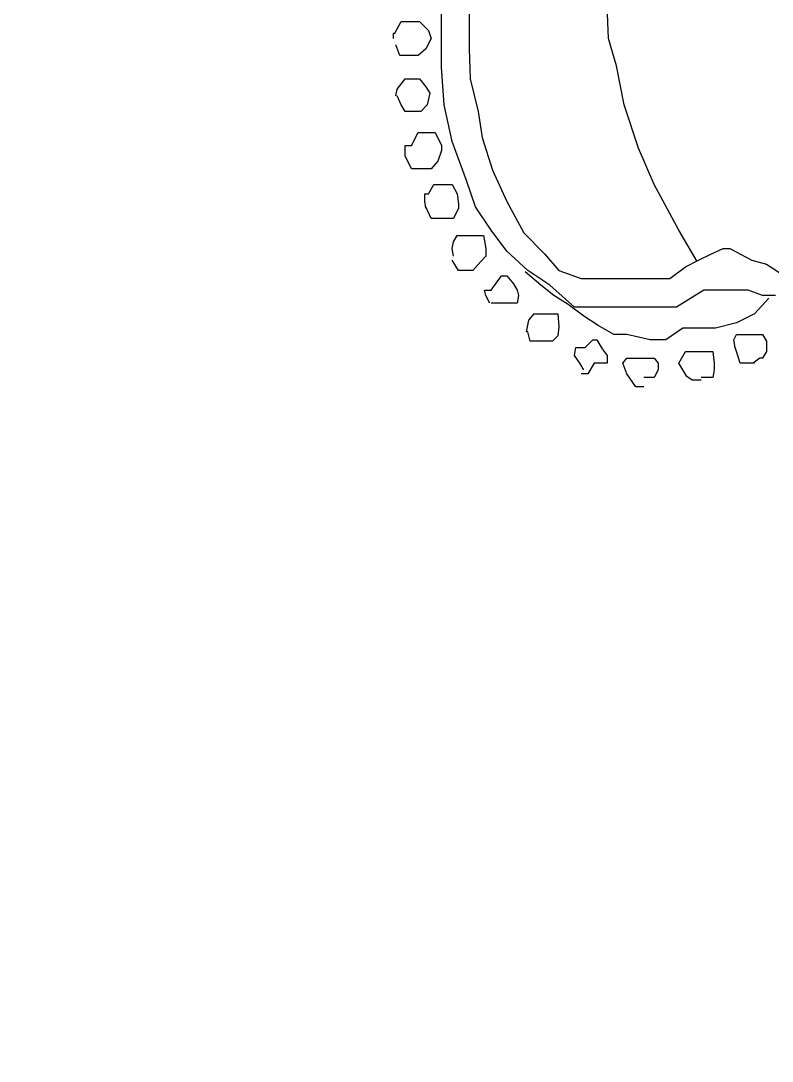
# Model space of a CAD drawing. Extents: x 730854 to 731444, y 4378581 to 4379608.
# Drawn here: x 730875.63 to 730881.4, y 4379430.31 to 4379438.29 of the extents above; entities that cross this region are included whole.
import ezdxf

# ---------------------------------------------------------------- set-up
doc = ezdxf.new("R2010")
doc.units = 0
doc.layers.get('0').update_dxf_attribs({"linetype": 'CONTINUOUS'})

msp = doc.modelspace()

# ---------------------------------------------------------------- linework, layer by layer
at = {"color": 0, "linetype": 'CONTINUOUS'}
for p, q in [((730878.86, 4379438.28), (730878.86, 4379438.41)), ((730878.86, 4379438.28), (730878.86, 4379438.41)), ((730880.14, 4379438.15), (730880.13, 4379438.4)), ((730880.14, 4379438.15), (730880.13, 4379438.4)), ((730879.07, 4379438.37), (730879.07, 4379438.07)), ((730879.07, 4379438.37), (730879.07, 4379438.07)), ((730878.5, 4379438.19), (730878.55, 4379438.28)), ((730878.5, 4379438.19), (730878.55, 4379438.28)), ((730878.55, 4379438.28), (730878.6, 4379438.28)), ((730878.55, 4379438.28), (730878.6, 4379438.28)), ((730878.6, 4379438.28), (730878.69, 4379438.28)), ((730878.6, 4379438.28), (730878.69, 4379438.28)), ((730878.69, 4379438.28), (730878.76, 4379438.21)), ((730878.69, 4379438.28), (730878.76, 4379438.21)), ((730878.86, 4379438.1), (730878.86, 4379438.28)), ((730878.86, 4379438.1), (730878.86, 4379438.28)), ((730878.49, 4379438.15), (730878.49, 4379438.19)), ((730878.49, 4379438.19), (730878.5, 4379438.19)), ((730878.49, 4379438.15), (730878.49, 4379438.19)), ((730878.49, 4379438.19), (730878.5, 4379438.19)), ((730878.78, 4379438.15), (730878.74, 4379438.07)), ((730878.78, 4379438.15), (730878.74, 4379438.07)), ((730878.76, 4379438.21), (730878.78, 4379438.15)), ((730878.76, 4379438.21), (730878.78, 4379438.15)), ((730880.2, 4379437.94), (730880.14, 4379438.15)), ((730880.2, 4379437.94), (730880.14, 4379438.15)), ((730878.54, 4379438.02), (730878.51, 4379438.1)), ((730878.54, 4379438.02), (730878.51, 4379438.1)), ((730878.74, 4379438.07), (730878.68, 4379438.02)), ((730878.74, 4379438.07), (730878.68, 4379438.02)), ((730878.86, 4379437.93), (730878.86, 4379438.1)), ((730878.86, 4379437.93), (730878.86, 4379438.1)), ((730879.07, 4379438.07), (730879.08, 4379437.84)), ((730879.07, 4379438.07), (730879.08, 4379437.84)), ((730878.55, 4379438.02), (730878.54, 4379438.02)), ((730878.55, 4379438.02), (730878.54, 4379438.02)), ((730878.6, 4379438.02), (730878.55, 4379438.02)), ((730878.6, 4379438.02), (730878.55, 4379438.02)), ((730878.68, 4379438.02), (730878.6, 4379438.02)), ((730878.68, 4379438.02), (730878.6, 4379438.02)), ((730878.88, 4379437.64), (730878.86, 4379437.93)), ((730878.88, 4379437.64), (730878.86, 4379437.93)), ((730880.26, 4379437.64), (730880.2, 4379437.94)), ((730880.26, 4379437.64), (730880.2, 4379437.94)), ((730878.52, 4379437.76), (730878.58, 4379437.84)), ((730878.52, 4379437.76), (730878.58, 4379437.84)), ((730878.58, 4379437.84), (730878.63, 4379437.84)), ((730878.58, 4379437.84), (730878.63, 4379437.84)), ((730878.63, 4379437.84), (730878.69, 4379437.84)), ((730878.63, 4379437.84), (730878.69, 4379437.84)), ((730878.69, 4379437.84), (730878.74, 4379437.78)), ((730878.69, 4379437.84), (730878.74, 4379437.78)), ((730879.08, 4379437.84), (730879.14, 4379437.59)), ((730879.08, 4379437.84), (730879.14, 4379437.59)), ((730878.51, 4379437.71), (730878.52, 4379437.76)), ((730878.51, 4379437.71), (730878.52, 4379437.76)), ((730878.74, 4379437.78), (730878.77, 4379437.73)), ((730878.74, 4379437.78), (730878.77, 4379437.73)), ((730878.55, 4379437.64), (730878.52, 4379437.71)), ((730878.55, 4379437.64), (730878.52, 4379437.71)), ((730878.77, 4379437.73), (730878.75, 4379437.64)), ((730878.77, 4379437.73), (730878.75, 4379437.64)), ((730878.58, 4379437.59), (730878.55, 4379437.64)), ((730878.58, 4379437.59), (730878.55, 4379437.64)), ((730878.63, 4379437.59), (730878.58, 4379437.59)), ((730878.63, 4379437.59), (730878.58, 4379437.59)), ((730878.7, 4379437.59), (730878.63, 4379437.59)), ((730878.7, 4379437.59), (730878.63, 4379437.59)), ((730878.75, 4379437.64), (730878.7, 4379437.59)), ((730878.75, 4379437.64), (730878.7, 4379437.59)), ((730878.94, 4379437.36), (730878.88, 4379437.64)), ((730878.94, 4379437.36), (730878.88, 4379437.64)), ((730879.14, 4379437.59), (730879.17, 4379437.39)), ((730879.14, 4379437.59), (730879.17, 4379437.39)), ((730880.37, 4379437.31), (730880.26, 4379437.64)), ((730880.37, 4379437.31), (730880.26, 4379437.64)), ((730878.63, 4379437.33), (730878.68, 4379437.43)), ((730878.63, 4379437.33), (730878.68, 4379437.43)), ((730878.68, 4379437.43), (730878.75, 4379437.43)), ((730878.68, 4379437.43), (730878.75, 4379437.43)), ((730878.75, 4379437.43), (730878.81, 4379437.43)), ((730878.75, 4379437.43), (730878.81, 4379437.43)), ((730878.81, 4379437.43), (730878.86, 4379437.33)), ((730878.81, 4379437.43), (730878.86, 4379437.33)), ((730879.05, 4379437.06), (730878.94, 4379437.36)), ((730879.05, 4379437.06), (730878.94, 4379437.36)), ((730879.17, 4379437.39), (730879.25, 4379437.14)), ((730879.17, 4379437.39), (730879.25, 4379437.14)), ((730878.58, 4379437.25), (730878.58, 4379437.33)), ((730878.58, 4379437.33), (730878.6, 4379437.33)), ((730878.58, 4379437.25), (730878.58, 4379437.33)), ((730878.58, 4379437.33), (730878.6, 4379437.33)), ((730878.6, 4379437.33), (730878.63, 4379437.33)), ((730878.6, 4379437.33), (730878.63, 4379437.33)), ((730878.86, 4379437.29), (730878.83, 4379437.21)), ((730878.86, 4379437.29), (730878.83, 4379437.21)), ((730878.86, 4379437.33), (730878.86, 4379437.29)), ((730878.86, 4379437.33), (730878.86, 4379437.29)), ((730880.49, 4379437.03), (730880.37, 4379437.31)), ((730880.49, 4379437.03), (730880.37, 4379437.31)), ((730878.63, 4379437.15), (730878.58, 4379437.25)), ((730878.63, 4379437.15), (730878.58, 4379437.25)), ((730878.83, 4379437.21), (730878.78, 4379437.15)), ((730878.83, 4379437.21), (730878.78, 4379437.15)), ((730878.67, 4379437.15), (730878.63, 4379437.15)), ((730878.67, 4379437.15), (730878.63, 4379437.15)), ((730878.73, 4379437.15), (730878.67, 4379437.15)), ((730878.73, 4379437.15), (730878.67, 4379437.15)), ((730878.78, 4379437.15), (730878.73, 4379437.15)), ((730878.78, 4379437.15), (730878.73, 4379437.15)), ((730879.25, 4379437.14), (730879.36, 4379436.9)), ((730879.25, 4379437.14), (730879.36, 4379436.9)), ((730878.76, 4379436.96), (730878.8, 4379437.03)), ((730878.76, 4379436.96), (730878.8, 4379437.03)), ((730878.8, 4379437.03), (730878.88, 4379437.03)), ((730878.8, 4379437.03), (730878.88, 4379437.03)), ((730878.88, 4379437.03), (730878.94, 4379437.03)), ((730878.88, 4379437.03), (730878.94, 4379437.03)), ((730878.94, 4379437.03), (730878.98, 4379436.96)), ((730878.94, 4379437.03), (730878.98, 4379436.96)), ((730879.12, 4379436.86), (730879.05, 4379437.06)), ((730879.12, 4379436.86), (730879.05, 4379437.06)), ((730880.68, 4379436.68), (730880.49, 4379437.03)), ((730880.68, 4379436.68), (730880.49, 4379437.03)), ((730878.73, 4379436.9), (730878.73, 4379436.96)), ((730878.73, 4379436.96), (730878.76, 4379436.96)), ((730878.73, 4379436.9), (730878.73, 4379436.96)), ((730878.73, 4379436.96), (730878.76, 4379436.96)), ((730878.98, 4379436.96), (730878.99, 4379436.88)), ((730878.98, 4379436.96), (730878.99, 4379436.88)), ((730878.74, 4379436.85), (730878.73, 4379436.9)), ((730878.74, 4379436.85), (730878.73, 4379436.9)), ((730878.99, 4379436.88), (730878.99, 4379436.85)), ((730878.99, 4379436.88), (730878.99, 4379436.85)), ((730879.36, 4379436.9), (730879.49, 4379436.66)), ((730879.36, 4379436.9), (730879.49, 4379436.66)), ((730878.78, 4379436.77), (730878.74, 4379436.86)), ((730878.78, 4379436.77), (730878.74, 4379436.86)), ((730878.99, 4379436.85), (730878.95, 4379436.77)), ((730878.99, 4379436.85), (730878.95, 4379436.77)), ((730879.24, 4379436.68), (730879.12, 4379436.86)), ((730879.24, 4379436.68), (730879.12, 4379436.86)), ((730878.79, 4379436.77), (730878.78, 4379436.77)), ((730878.79, 4379436.77), (730878.78, 4379436.77)), ((730878.85, 4379436.77), (730878.79, 4379436.77)), ((730878.85, 4379436.77), (730878.79, 4379436.77)), ((730878.88, 4379436.77), (730878.85, 4379436.77)), ((730878.88, 4379436.77), (730878.85, 4379436.77)), ((730878.95, 4379436.77), (730878.88, 4379436.77)), ((730878.95, 4379436.77), (730878.88, 4379436.77)), ((730878.95, 4379436.59), (730878.98, 4379436.64)), ((730878.95, 4379436.59), (730878.98, 4379436.64)), ((730878.98, 4379436.64), (730879.04, 4379436.64)), ((730878.98, 4379436.64), (730879.04, 4379436.64)), ((730879.04, 4379436.64), (730879.08, 4379436.64)), ((730879.04, 4379436.64), (730879.08, 4379436.64)), ((730879.08, 4379436.64), (730879.14, 4379436.64)), ((730879.08, 4379436.64), (730879.14, 4379436.64)), ((730879.14, 4379436.64), (730879.18, 4379436.64)), ((730879.14, 4379436.64), (730879.18, 4379436.64)), ((730879.18, 4379436.64), (730879.2, 4379436.54)), ((730879.18, 4379436.64), (730879.2, 4379436.54)), ((730879.36, 4379436.52), (730879.24, 4379436.68)), ((730879.36, 4379436.52), (730879.24, 4379436.68)), ((730879.49, 4379436.66), (730879.65, 4379436.5)), ((730879.49, 4379436.66), (730879.65, 4379436.5)), ((730880.82, 4379436.44), (730880.68, 4379436.68)), ((730880.82, 4379436.44), (730880.68, 4379436.68)), ((730878.94, 4379436.54), (730878.95, 4379436.59)), ((730878.94, 4379436.54), (730878.95, 4379436.59)), ((730878.95, 4379436.48), (730878.94, 4379436.54)), ((730878.95, 4379436.48), (730878.94, 4379436.54)), ((730879.2, 4379436.48), (730879.16, 4379436.44)), ((730879.2, 4379436.48), (730879.16, 4379436.44)), ((730879.2, 4379436.54), (730879.2, 4379436.48)), ((730879.2, 4379436.54), (730879.2, 4379436.48)), ((730879.52, 4379436.37), (730879.36, 4379436.52)), ((730879.52, 4379436.37), (730879.36, 4379436.52)), ((730879.65, 4379436.5), (730879.76, 4379436.37)), ((730879.65, 4379436.5), (730879.76, 4379436.37)), ((730880.83, 4379436.45), (730880.93, 4379436.5)), ((730880.83, 4379436.45), (730880.93, 4379436.5)), ((730880.93, 4379436.5), (730881.02, 4379436.54)), ((730880.93, 4379436.5), (730881.02, 4379436.54)), ((730881.02, 4379436.54), (730881.07, 4379436.54)), ((730881.02, 4379436.54), (730881.07, 4379436.54)), ((730881.07, 4379436.54), (730881.24, 4379436.45)), ((730881.07, 4379436.54), (730881.24, 4379436.45)), ((730878.99, 4379436.37), (730878.94, 4379436.45)), ((730878.99, 4379436.37), (730878.94, 4379436.45)), ((730879.16, 4379436.44), (730879.1, 4379436.37)), ((730879.16, 4379436.44), (730879.1, 4379436.37)), ((730880.61, 4379436.31), (730880.73, 4379436.4)), ((730880.61, 4379436.31), (730880.73, 4379436.4)), ((730880.73, 4379436.4), (730880.83, 4379436.45)), ((730880.73, 4379436.4), (730880.83, 4379436.45)), ((730881.24, 4379436.45), (730881.35, 4379436.42)), ((730881.24, 4379436.45), (730881.35, 4379436.42)), ((730881.35, 4379436.42), (730881.49, 4379436.33)), ((730881.35, 4379436.42), (730881.49, 4379436.33)), ((730879.06, 4379436.37), (730878.99, 4379436.37)), ((730879.06, 4379436.37), (730878.99, 4379436.37)), ((730879.1, 4379436.37), (730879.06, 4379436.37)), ((730879.1, 4379436.37), (730879.06, 4379436.37)), ((730879.24, 4379436.22), (730879.32, 4379436.33)), ((730879.24, 4379436.22), (730879.32, 4379436.33)), ((730879.32, 4379436.33), (730879.36, 4379436.33)), ((730879.32, 4379436.33), (730879.36, 4379436.33)), ((730879.36, 4379436.33), (730879.41, 4379436.27)), ((730879.36, 4379436.33), (730879.41, 4379436.27)), ((730879.62, 4379436.26), (730879.5, 4379436.36)), ((730879.62, 4379436.26), (730879.5, 4379436.36)), ((730879.69, 4379436.26), (730879.52, 4379436.37)), ((730879.69, 4379436.26), (730879.52, 4379436.37)), ((730879.76, 4379436.37), (730879.93, 4379436.31)), ((730879.76, 4379436.37), (730879.93, 4379436.31)), ((730879.93, 4379436.31), (730880.12, 4379436.31)), ((730879.93, 4379436.31), (730880.12, 4379436.31)), ((730880.12, 4379436.31), (730880.32, 4379436.31)), ((730880.12, 4379436.31), (730880.32, 4379436.31)), ((730880.32, 4379436.31), (730880.46, 4379436.31)), ((730880.32, 4379436.31), (730880.46, 4379436.31)), ((730880.46, 4379436.31), (730880.61, 4379436.31)), ((730880.46, 4379436.31), (730880.61, 4379436.31)), ((730879.41, 4379436.27), (730879.44, 4379436.22)), ((730879.41, 4379436.27), (730879.44, 4379436.22)), ((730879.72, 4379436.18), (730879.62, 4379436.26)), ((730879.72, 4379436.18), (730879.62, 4379436.26)), ((730879.88, 4379436.09), (730879.69, 4379436.26)), ((730879.88, 4379436.09), (730879.69, 4379436.26)), ((730879.2, 4379436.18), (730879.19, 4379436.22)), ((730879.19, 4379436.22), (730879.21, 4379436.22)), ((730879.2, 4379436.18), (730879.19, 4379436.22)), ((730879.19, 4379436.22), (730879.21, 4379436.22)), ((730879.23, 4379436.12), (730879.2, 4379436.18)), ((730879.23, 4379436.12), (730879.2, 4379436.18)), ((730879.21, 4379436.22), (730879.24, 4379436.22)), ((730879.21, 4379436.22), (730879.24, 4379436.22)), ((730879.44, 4379436.22), (730879.45, 4379436.18)), ((730879.44, 4379436.22), (730879.45, 4379436.18)), ((730879.45, 4379436.18), (730879.44, 4379436.12)), ((730879.45, 4379436.18), (730879.44, 4379436.12)), ((730879.83, 4379436.11), (730879.72, 4379436.18)), ((730879.83, 4379436.11), (730879.72, 4379436.18)), ((730880.87, 4379436.22), (730880.66, 4379436.09)), ((730880.87, 4379436.22), (730880.66, 4379436.09)), ((730881.03, 4379436.22), (730880.87, 4379436.22)), ((730881.03, 4379436.22), (730880.87, 4379436.22)), ((730881.1, 4379436.22), (730881.03, 4379436.22)), ((730881.1, 4379436.22), (730881.03, 4379436.22)), ((730881.21, 4379436.22), (730881.1, 4379436.22)), ((730881.21, 4379436.22), (730881.1, 4379436.22)), ((730881.32, 4379436.18), (730881.21, 4379436.22)), ((730881.32, 4379436.18), (730881.21, 4379436.22)), ((730881.37, 4379436.16), (730881.26, 4379436.04)), ((730881.37, 4379436.16), (730881.26, 4379436.04)), ((730881.42, 4379436.18), (730881.32, 4379436.18)), ((730881.42, 4379436.18), (730881.32, 4379436.18)), ((730879.28, 4379436.12), (730879.24, 4379436.12)), ((730879.28, 4379436.12), (730879.24, 4379436.12)), ((730879.32, 4379436.12), (730879.28, 4379436.12)), ((730879.32, 4379436.12), (730879.28, 4379436.12)), ((730879.39, 4379436.12), (730879.32, 4379436.12)), ((730879.39, 4379436.12), (730879.32, 4379436.12)), ((730879.44, 4379436.12), (730879.39, 4379436.12)), ((730879.44, 4379436.12), (730879.39, 4379436.12)), ((730879.95, 4379436.02), (730879.83, 4379436.11)), ((730879.95, 4379436.02), (730879.83, 4379436.11)), ((730880.03, 4379436.09), (730879.88, 4379436.09)), ((730880.03, 4379436.09), (730879.88, 4379436.09)), ((730880.26, 4379436.09), (730880.03, 4379436.09)), ((730880.26, 4379436.09), (730880.03, 4379436.09)), ((730880.46, 4379436.09), (730880.26, 4379436.09)), ((730880.46, 4379436.09), (730880.26, 4379436.09)), ((730880.66, 4379436.09), (730880.46, 4379436.09)), ((730880.66, 4379436.09), (730880.46, 4379436.09)), ((730879.51, 4379435.9), (730879.53, 4379435.99)), ((730879.51, 4379435.9), (730879.53, 4379435.99)), ((730879.53, 4379435.99), (730879.57, 4379436.04)), ((730879.53, 4379435.99), (730879.57, 4379436.04)), ((730879.57, 4379436.04), (730879.62, 4379436.04)), ((730879.57, 4379436.04), (730879.62, 4379436.04)), ((730879.62, 4379436.04), (730879.67, 4379436.04)), ((730879.62, 4379436.04), (730879.67, 4379436.04)), ((730879.67, 4379436.04), (730879.71, 4379436.04)), ((730879.67, 4379436.04), (730879.71, 4379436.04)), ((730879.71, 4379436.04), (730879.75, 4379436.04)), ((730879.71, 4379436.04), (730879.75, 4379436.04)), ((730879.75, 4379436.04), (730879.76, 4379435.94)), ((730879.75, 4379436.04), (730879.76, 4379435.94)), ((730880.06, 4379435.95), (730879.95, 4379436.02)), ((730880.06, 4379435.95), (730879.95, 4379436.02)), ((730881.26, 4379436.04), (730881.12, 4379435.97)), ((730881.26, 4379436.04), (730881.12, 4379435.97)), ((730879.76, 4379435.94), (730879.75, 4379435.87)), ((730879.76, 4379435.94), (730879.75, 4379435.87)), ((730880.18, 4379435.88), (730880.06, 4379435.95)), ((730880.18, 4379435.88), (730880.06, 4379435.95)), ((730880.71, 4379435.93), (730880.58, 4379435.84)), ((730880.71, 4379435.93), (730880.58, 4379435.84)), ((730880.84, 4379435.93), (730880.71, 4379435.93)), ((730880.84, 4379435.93), (730880.71, 4379435.93)), ((730880.96, 4379435.93), (730880.84, 4379435.93)), ((730880.96, 4379435.93), (730880.84, 4379435.93)), ((730881.12, 4379435.97), (730880.96, 4379435.93)), ((730881.12, 4379435.97), (730880.96, 4379435.93)), ((730879.52, 4379435.9), (730879.51, 4379435.9)), ((730879.52, 4379435.9), (730879.51, 4379435.9)), ((730879.54, 4379435.83), (730879.52, 4379435.9)), ((730879.54, 4379435.83), (730879.52, 4379435.9)), ((730879.59, 4379435.83), (730879.54, 4379435.83)), ((730879.59, 4379435.83), (730879.54, 4379435.83)), ((730879.65, 4379435.83), (730879.59, 4379435.83)), ((730879.65, 4379435.83), (730879.59, 4379435.83)), ((730879.71, 4379435.83), (730879.65, 4379435.83)), ((730879.71, 4379435.83), (730879.65, 4379435.83)), ((730879.75, 4379435.87), (730879.71, 4379435.83)), ((730879.75, 4379435.87), (730879.71, 4379435.83)), ((730879.96, 4379435.78), (730880.02, 4379435.84)), ((730879.96, 4379435.78), (730880.02, 4379435.84)), ((730880.02, 4379435.84), (730880.05, 4379435.84)), ((730880.02, 4379435.84), (730880.05, 4379435.84)), ((730880.05, 4379435.84), (730880.09, 4379435.77)), ((730880.05, 4379435.84), (730880.09, 4379435.77)), ((730880.28, 4379435.88), (730880.18, 4379435.88)), ((730880.28, 4379435.88), (730880.18, 4379435.88)), ((730880.46, 4379435.84), (730880.28, 4379435.88)), ((730880.46, 4379435.84), (730880.28, 4379435.88)), ((730880.58, 4379435.84), (730880.46, 4379435.84)), ((730880.58, 4379435.84), (730880.46, 4379435.84)), ((730881.1, 4379435.84), (730881.12, 4379435.88)), ((730881.1, 4379435.84), (730881.12, 4379435.88)), ((730881.11, 4379435.78), (730881.1, 4379435.84)), ((730881.11, 4379435.78), (730881.1, 4379435.84)), ((730881.12, 4379435.88), (730881.17, 4379435.88)), ((730881.12, 4379435.88), (730881.17, 4379435.88)), ((730881.17, 4379435.88), (730881.22, 4379435.88)), ((730881.17, 4379435.88), (730881.22, 4379435.88)), ((730881.22, 4379435.88), (730881.26, 4379435.88)), ((730881.22, 4379435.88), (730881.26, 4379435.88)), ((730881.26, 4379435.88), (730881.32, 4379435.88)), ((730881.26, 4379435.88), (730881.32, 4379435.88)), ((730881.32, 4379435.88), (730881.35, 4379435.83)), ((730881.32, 4379435.88), (730881.35, 4379435.83)), ((730881.35, 4379435.83), (730881.35, 4379435.75)), ((730881.35, 4379435.83), (730881.35, 4379435.75)), ((730879.88, 4379435.72), (730879.89, 4379435.78)), ((730879.88, 4379435.72), (730879.89, 4379435.78)), ((730879.89, 4379435.78), (730879.96, 4379435.78)), ((730879.89, 4379435.78), (730879.96, 4379435.78)), ((730880.09, 4379435.77), (730880.13, 4379435.72)), ((730880.09, 4379435.77), (730880.13, 4379435.72)), ((730880.68, 4379435.66), (730880.73, 4379435.75)), ((730880.68, 4379435.66), (730880.73, 4379435.75)), ((730880.73, 4379435.75), (730880.78, 4379435.75)), ((730880.73, 4379435.75), (730880.78, 4379435.75)), ((730880.78, 4379435.75), (730880.86, 4379435.75)), ((730880.78, 4379435.75), (730880.86, 4379435.75)), ((730880.86, 4379435.75), (730880.9, 4379435.75)), ((730880.86, 4379435.75), (730880.9, 4379435.75)), ((730880.9, 4379435.75), (730880.94, 4379435.75)), ((730880.9, 4379435.75), (730880.94, 4379435.75)), ((730880.94, 4379435.75), (730880.95, 4379435.66)), ((730880.94, 4379435.75), (730880.95, 4379435.66)), ((730881.12, 4379435.75), (730881.11, 4379435.78)), ((730881.12, 4379435.75), (730881.11, 4379435.78)), ((730881.15, 4379435.66), (730881.12, 4379435.75)), ((730881.15, 4379435.66), (730881.12, 4379435.75)), ((730881.35, 4379435.75), (730881.32, 4379435.7)), ((730881.35, 4379435.75), (730881.32, 4379435.7)), ((730879.92, 4379435.66), (730879.88, 4379435.72)), ((730879.92, 4379435.66), (730879.88, 4379435.72)), ((730880.13, 4379435.72), (730880.13, 4379435.66)), ((730880.13, 4379435.72), (730880.13, 4379435.66)), ((730880.25, 4379435.66), (730880.28, 4379435.7)), ((730880.25, 4379435.66), (730880.28, 4379435.7)), ((730880.28, 4379435.7), (730880.32, 4379435.7)), ((730880.28, 4379435.7), (730880.32, 4379435.7)), ((730880.32, 4379435.7), (730880.37, 4379435.7)), ((730880.32, 4379435.7), (730880.37, 4379435.7)), ((730880.37, 4379435.7), (730880.42, 4379435.7)), ((730880.37, 4379435.7), (730880.42, 4379435.7)), ((730880.42, 4379435.7), (730880.46, 4379435.7)), ((730880.42, 4379435.7), (730880.46, 4379435.7)), ((730880.46, 4379435.7), (730880.49, 4379435.7)), ((730880.46, 4379435.7), (730880.49, 4379435.7)), ((730880.49, 4379435.7), (730880.52, 4379435.66)), ((730880.49, 4379435.7), (730880.52, 4379435.66)), ((730881.3, 4379435.7), (730881.25, 4379435.66)), ((730881.3, 4379435.7), (730881.25, 4379435.66)), ((730881.32, 4379435.7), (730881.3, 4379435.7)), ((730881.32, 4379435.7), (730881.3, 4379435.7)), ((730879.95, 4379435.61), (730879.92, 4379435.66)), ((730879.95, 4379435.61), (730879.92, 4379435.66)), ((730880.03, 4379435.66), (730879.98, 4379435.58)), ((730880.03, 4379435.66), (730879.98, 4379435.58)), ((730880.08, 4379435.66), (730880.03, 4379435.66)), ((730880.08, 4379435.66), (730880.03, 4379435.66)), ((730880.13, 4379435.66), (730880.08, 4379435.66)), ((730880.13, 4379435.66), (730880.08, 4379435.66)), ((730880.28, 4379435.58), (730880.25, 4379435.66)), ((730880.28, 4379435.58), (730880.25, 4379435.66)), ((730880.52, 4379435.61), (730880.49, 4379435.55)), ((730880.52, 4379435.61), (730880.49, 4379435.55)), ((730880.52, 4379435.66), (730880.52, 4379435.61)), ((730880.52, 4379435.66), (730880.52, 4379435.61)), ((730880.71, 4379435.61), (730880.68, 4379435.66)), ((730880.71, 4379435.61), (730880.68, 4379435.66)), ((730880.74, 4379435.56), (730880.71, 4379435.61)), ((730880.74, 4379435.56), (730880.71, 4379435.61)), ((730880.95, 4379435.61), (730880.94, 4379435.55)), ((730880.95, 4379435.61), (730880.94, 4379435.55)), ((730880.95, 4379435.66), (730880.95, 4379435.61)), ((730880.95, 4379435.66), (730880.95, 4379435.61)), ((730881.19, 4379435.66), (730881.15, 4379435.66)), ((730881.19, 4379435.66), (730881.15, 4379435.66)), ((730881.26, 4379435.66), (730881.19, 4379435.66)), ((730881.26, 4379435.66), (730881.19, 4379435.66)), ((730879.98, 4379435.58), (730879.93, 4379435.58)), ((730879.98, 4379435.58), (730879.93, 4379435.58)), ((730880.35, 4379435.48), (730880.28, 4379435.58)), ((730880.35, 4379435.48), (730880.28, 4379435.58)), ((730880.46, 4379435.55), (730880.41, 4379435.55)), ((730880.46, 4379435.55), (730880.41, 4379435.55)), ((730880.49, 4379435.55), (730880.46, 4379435.55)), ((730880.49, 4379435.55), (730880.46, 4379435.55)), ((730880.78, 4379435.53), (730880.74, 4379435.56)), ((730880.78, 4379435.53), (730880.74, 4379435.56)), ((730880.85, 4379435.53), (730880.78, 4379435.53)), ((730880.85, 4379435.53), (730880.78, 4379435.53)), ((730880.9, 4379435.55), (730880.85, 4379435.55)), ((730880.9, 4379435.55), (730880.85, 4379435.55)), ((730880.94, 4379435.55), (730880.9, 4379435.55)), ((730880.94, 4379435.55), (730880.9, 4379435.55)), ((730880.41, 4379435.48), (730880.35, 4379435.48)), ((730880.41, 4379435.48), (730880.35, 4379435.48))]:
    msp.add_line(p, q, dxfattribs=at)
for p in [(730878.52, 4379437.76), (730878.52, 4379437.76), (730881.35, 4379435.83), (730881.35, 4379435.83), (730879.88, 4379435.72), (730879.88, 4379435.72)]:
    msp.add_point(p, dxfattribs=at)

# ---------------------------------------------------------------- meshes
mesh = msp.add_polyface(dxfattribs=at)
corners = [(730854.5, 4378581), (730854.5, 4378581), (730854.5, 4378771.9618), (731162.5, 4378581), (730854.5, 4378946.4935), (731444, 4378581), (730854.5, 4379607.5), (731444, 4379242.0065), (731444, 4379607.5)]
mesh.append_faces([[corners[k] for k in face] for face in [(0, 1, 3, 2), (2, 3, 5, 4), (4, 5, 7, 6), (6, 7, 8, 8)]], dxfattribs={"vtx0": -1, "vtx2": -1, "color": 0})
mesh = msp.add_polyface(dxfattribs=at)
corners = [(730864.5, 4379421), (730864.5, 4379421), (730864.5, 4379595.2713), (731145.58, 4379421), (730864.5, 4379601.5), (731145.58, 4379427.2287), (731145.58, 4379601.5)]
mesh.append_faces([[corners[k] for k in face] for face in [(0, 1, 3, 2), (2, 3, 5, 4), (4, 5, 6, 6)]], dxfattribs={"vtx0": -1, "vtx2": -1, "color": 0})

doc.saveas('drawing.dxf')
